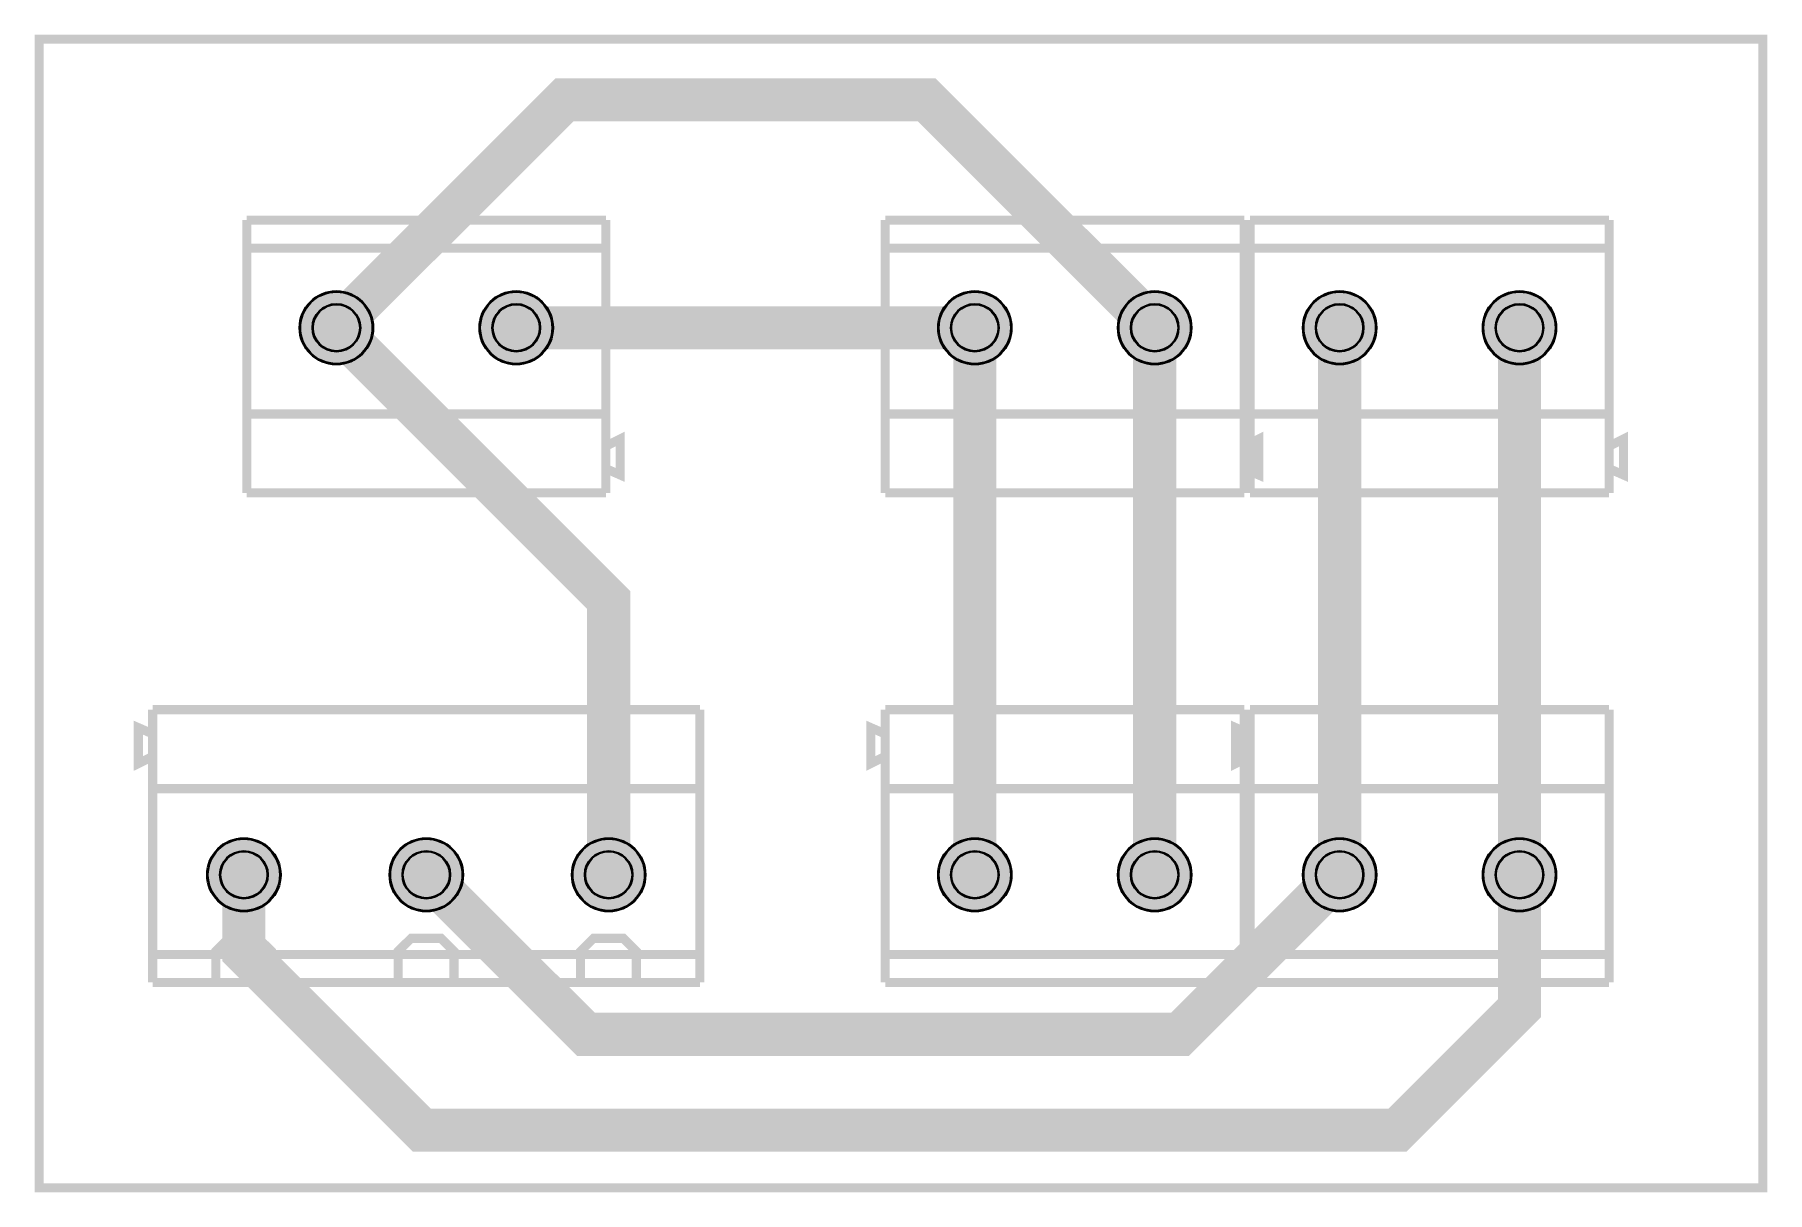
# Model space of a CAD drawing. Header units: millimetres. Extents: x 6.9 to 55.1, y 36.9 to 69.1.
import ezdxf

# ---------------------------------------------------------------- set-up
doc = ezdxf.new("R2010")
doc.units = ezdxf.units.MM
for name, color, linetype, true_color in [('BoardOutLine', 7, 'Continuous', 0xff00ff), ('BottomLayer', 7, 'Continuous', 0x0000ff), ('BottomSolderMaskLayer', 7, 'Continuous', 0xaa00ff), ('Multi-Layer', 7, 'Continuous', 0xc0c0c0), ('TopSilkLayer', 7, 'Continuous', 0xffcc00), ('TopSolderMaskLayer', 7, 'Continuous', 0x800080)]:
    doc.layers.add(name, color=color, linetype=linetype, true_color=true_color)

msp = doc.modelspace()

# ---------------------------------------------------------------- hatches: boundary and pattern name
at = {"layer": 'BottomSolderMaskLayer'}
for points in [[(14.25, 60.96, 1), (16.301, 60.96, 1)], [(19.259, 60.96, 1), (21.31, 60.96, 1)], [(32.03, 60.96, 1), (34.081, 60.96, 1)], [(37.039, 60.96, 1), (39.09, 60.96, 1)], [(42.19, 60.96, 1), (44.241, 60.96, 1)], [(47.199, 60.96, 1), (49.25, 60.96, 1)], [(11.675, 45.72, 1), (13.725, 45.72, 1)], [(16.755, 45.72, 1), (18.805, 45.72, 1)], [(21.835, 45.72, 1), (23.885, 45.72, 1)], [(32.03, 45.72, 1), (34.081, 45.72, 1)], [(37.039, 45.72, 1), (39.09, 45.72, 1)], [(42.19, 45.72, 1), (44.241, 45.72, 1)], [(47.199, 45.72, 1), (49.25, 45.72, 1)]]:
    msp.add_hatch(color=256, dxfattribs=at).paths.add_polyline_path(points)
at = {"layer": 'Multi-Layer'}
for points in [[(14.276, 60.96, 1), (16.276, 60.96, 1)], [(19.284, 60.96, 1), (21.284, 60.96, 1)], [(32.056, 60.96, 1), (34.056, 60.96, 1)], [(37.065, 60.96, 1), (39.065, 60.96, 1)], [(42.216, 60.96, 1), (44.216, 60.96, 1)], [(47.225, 60.96, 1), (49.225, 60.96, 1)], [(11.7, 45.72, 1), (13.7, 45.72, 1)], [(16.78, 45.72, 1), (18.78, 45.72, 1)], [(21.86, 45.72, 1), (23.86, 45.72, 1)], [(32.056, 45.72, 1), (34.056, 45.72, 1)], [(37.065, 45.72, 1), (39.065, 45.72, 1)], [(42.216, 45.72, 1), (44.216, 45.72, 1)], [(47.225, 45.72, 1), (49.225, 45.72, 1)]]:
    msp.add_hatch(color=256, dxfattribs=at).paths.add_polyline_path(points)
at = {"layer": 'TopSolderMaskLayer'}
for points in [[(14.25, 60.96, 1), (16.301, 60.96, 1)], [(19.259, 60.96, 1), (21.31, 60.96, 1)], [(32.03, 60.96, 1), (34.081, 60.96, 1)], [(37.039, 60.96, 1), (39.09, 60.96, 1)], [(42.19, 60.96, 1), (44.241, 60.96, 1)], [(47.199, 60.96, 1), (49.25, 60.96, 1)], [(11.675, 45.72, 1), (13.725, 45.72, 1)], [(16.755, 45.72, 1), (18.805, 45.72, 1)], [(21.835, 45.72, 1), (23.885, 45.72, 1)], [(32.03, 45.72, 1), (34.081, 45.72, 1)], [(37.039, 45.72, 1), (39.09, 45.72, 1)], [(42.19, 45.72, 1), (44.241, 45.72, 1)], [(47.199, 45.72, 1), (49.25, 45.72, 1)]]:
    msp.add_hatch(color=256, dxfattribs=at).paths.add_polyline_path(points)

# ---------------------------------------------------------------- linework, layer by layer
at = {"layer": 'BoardOutLine', "const_width": 0.254}
msp.add_lwpolyline([(7, 69), (55, 69), (55, 37), (7, 37), (7, 69)], close=True, dxfattribs=at)
at = {"layer": 'BottomLayer', "const_width": 1.2}
for points in [[(38.065, 60.96), (31.715, 67.31), (21.626, 67.31), (15.276, 60.96)], [(22.86, 45.72), (22.86, 53.376), (15.276, 60.96)], [(20.285, 60.96), (33.056, 60.96)], [(33.056, 45.72), (33.056, 60.96)], [(38.065, 60.96), (38.065, 45.72)], [(43.216, 60.96), (43.216, 45.72)], [(48.225, 60.96), (48.225, 45.72)], [(12.7, 45.72), (12.7, 43.561), (17.653, 38.608), (44.831, 38.608), (48.225, 42.002), (48.225, 45.72)], [(17.78, 45.72), (22.225, 41.275), (38.771, 41.275), (43.216, 45.72)]]:
    msp.add_lwpolyline(points, dxfattribs=at)
at = {"layer": 'BottomSolderMaskLayer'}
for centre, radius in [((15.276, 60.96), 1.025), ((20.284, 60.96), 1.025), ((33.056, 60.96), 1.025), ((38.065, 60.96), 1.025), ((43.216, 60.96), 1.025), ((48.225, 60.96), 1.025), ((15.276, 60.96), 0.667), ((20.284, 60.96), 0.667), ((33.056, 60.96), 0.667), ((38.065, 60.96), 0.667), ((43.216, 60.96), 0.667), ((48.225, 60.96), 0.667), ((12.7, 45.72), 1.025), ((12.7, 45.72), 0.667), ((17.78, 45.72), 1.025), ((17.78, 45.72), 0.667), ((22.86, 45.72), 1.025), ((22.86, 45.72), 0.667), ((33.056, 45.72), 1.025), ((33.056, 45.72), 0.667), ((38.065, 45.72), 1.025), ((38.065, 45.72), 0.667), ((43.216, 45.72), 1.025), ((43.216, 45.72), 0.667), ((48.225, 45.72), 1.025), ((48.225, 45.72), 0.667)]:
    msp.add_circle(centre, radius, dxfattribs=at)
at = {"layer": 'Multi-Layer'}
for centre, radius in [((15.276, 60.96), 1), ((20.284, 60.96), 1), ((33.056, 60.96), 1), ((38.065, 60.96), 1), ((43.216, 60.96), 1), ((48.225, 60.96), 1), ((15.276, 60.96), 0.65), ((20.284, 60.96), 0.65), ((33.056, 60.96), 0.65), ((38.065, 60.96), 0.65), ((43.216, 60.96), 0.65), ((48.225, 60.96), 0.65), ((12.7, 45.72), 1), ((12.7, 45.72), 0.65), ((17.78, 45.72), 1), ((17.78, 45.72), 0.65), ((22.86, 45.72), 1), ((22.86, 45.72), 0.65), ((33.056, 45.72), 1), ((33.056, 45.72), 0.65), ((38.065, 45.72), 1), ((38.065, 45.72), 0.65), ((43.216, 45.72), 1), ((43.216, 45.72), 0.65), ((48.225, 45.72), 1), ((48.225, 45.72), 0.65)]:
    msp.add_circle(centre, radius, dxfattribs=at)
at = {"layer": 'TopSilkLayer', "const_width": 0.254}
for points in [[(12.78, 56.36), (12.78, 63.96)], [(22.78, 63.96), (12.78, 63.96)], [(22.78, 56.36), (22.78, 63.96)], [(30.56, 56.36), (30.56, 63.96)], [(40.56, 63.96), (30.56, 63.96)], [(40.56, 56.36), (40.56, 63.96)], [(40.72, 56.36), (40.72, 63.96)], [(50.72, 63.96), (40.72, 63.96)], [(50.72, 56.36), (50.72, 63.96)], [(22.78, 63.178), (12.78, 63.178)], [(40.56, 63.178), (30.56, 63.178)], [(50.72, 63.178), (40.72, 63.178)], [(22.78, 58.559), (12.78, 58.559)], [(40.56, 58.559), (30.56, 58.559)], [(50.72, 58.559), (40.72, 58.559)], [(22.785, 57.034), (23.18, 56.86), (23.18, 57.86), (22.785, 57.663)], [(40.565, 57.034), (40.96, 56.86), (40.96, 57.86), (40.565, 57.663)], [(50.725, 57.034), (51.12, 56.86), (51.12, 57.86), (50.725, 57.663)], [(22.78, 56.36), (12.78, 56.36)], [(40.56, 56.36), (30.56, 56.36)], [(50.72, 56.36), (40.72, 56.36)], [(10.16, 50.32), (25.4, 50.32)], [(10.16, 50.32), (10.16, 42.72)], [(25.4, 50.32), (25.4, 42.72)], [(30.56, 50.32), (40.56, 50.32)], [(30.56, 50.32), (30.56, 42.72)], [(40.56, 50.32), (40.56, 42.72)], [(40.72, 50.32), (50.72, 50.32)], [(40.72, 50.32), (40.72, 42.72)], [(50.72, 50.32), (50.72, 42.72)], [(10.16, 49.646), (9.76, 49.82), (9.76, 48.82), (10.16, 49.017)], [(30.555, 49.646), (30.16, 49.82), (30.16, 48.82), (30.555, 49.017)], [(40.715, 49.646), (40.32, 49.82), (40.32, 48.82), (40.715, 49.017)], [(10.16, 48.121), (25.4, 48.121)], [(30.56, 48.121), (40.56, 48.121)], [(40.72, 48.121), (50.72, 48.121)], [(11.916, 42.73), (11.916, 43.589), (12.276, 43.949), (13.107, 43.949)], [(13.47, 42.73), (13.47, 43.589), (13.109, 43.949), (12.279, 43.949)], [(16.996, 42.73), (16.996, 43.589), (17.356, 43.949), (18.187, 43.949)], [(18.55, 42.73), (18.55, 43.588), (18.189, 43.949), (17.359, 43.949)], [(22.076, 42.73), (22.076, 43.589), (22.436, 43.949), (23.267, 43.949)], [(23.63, 42.73), (23.63, 43.589), (23.269, 43.949), (22.439, 43.949)], [(10.16, 43.502), (25.4, 43.502)], [(30.56, 43.502), (40.56, 43.502)], [(40.72, 43.502), (50.72, 43.502)], [(10.16, 42.72), (25.4, 42.72)], [(30.56, 42.72), (40.56, 42.72)], [(40.72, 42.72), (50.72, 42.72)]]:
    msp.add_lwpolyline(points, dxfattribs=at)
at = {"layer": 'TopSolderMaskLayer'}
for centre, radius in [((15.276, 60.96), 1.025), ((20.284, 60.96), 1.025), ((33.056, 60.96), 1.025), ((38.065, 60.96), 1.025), ((43.216, 60.96), 1.025), ((48.225, 60.96), 1.025), ((15.276, 60.96), 0.667), ((20.284, 60.96), 0.667), ((33.056, 60.96), 0.667), ((38.065, 60.96), 0.667), ((43.216, 60.96), 0.667), ((48.225, 60.96), 0.667), ((12.7, 45.72), 1.025), ((12.7, 45.72), 0.667), ((17.78, 45.72), 1.025), ((17.78, 45.72), 0.667), ((22.86, 45.72), 1.025), ((22.86, 45.72), 0.667), ((33.056, 45.72), 1.025), ((33.056, 45.72), 0.667), ((38.065, 45.72), 1.025), ((38.065, 45.72), 0.667), ((43.216, 45.72), 1.025), ((43.216, 45.72), 0.667), ((48.225, 45.72), 1.025), ((48.225, 45.72), 0.667)]:
    msp.add_circle(centre, radius, dxfattribs=at)

doc.saveas('drawing.dxf')
